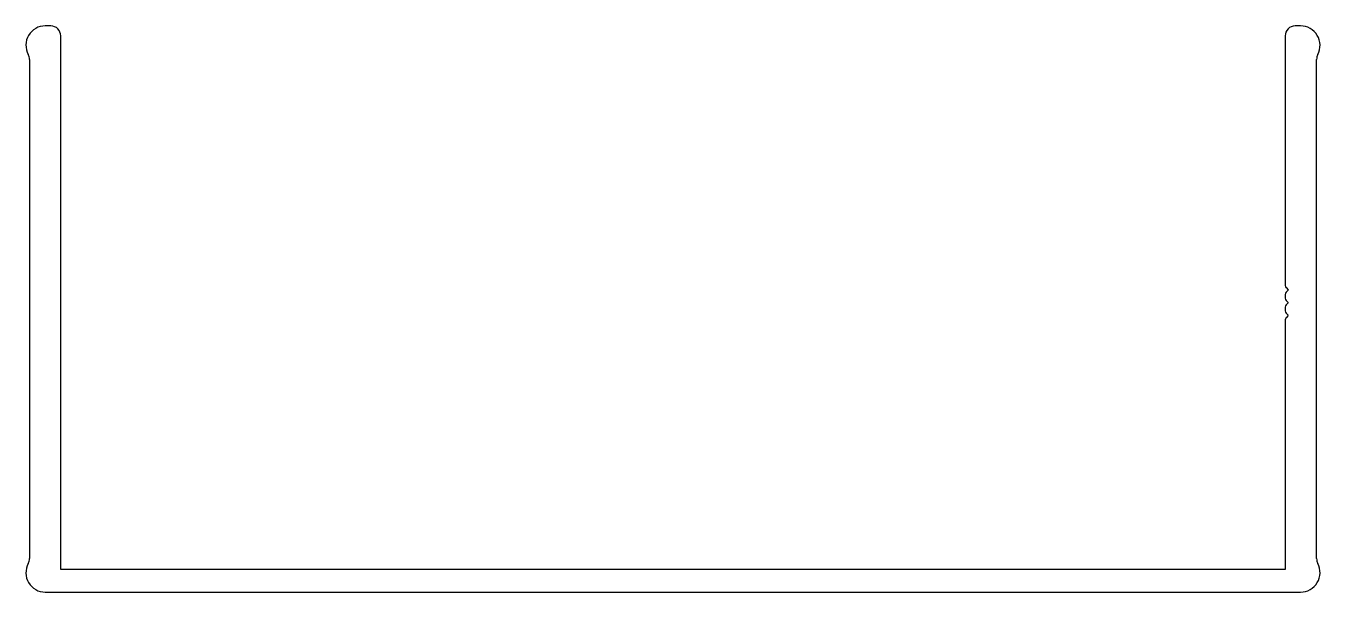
# Model space of a CAD drawing. Extents: x -53 to 48, y 12 to 56.
import ezdxf

# ---------------------------------------------------------------- set-up
doc = ezdxf.new("R2010")
doc.units = 0
doc.layers.get('0').update_dxf_attribs({"linetype": 'CONTINUOUS'})

msp = doc.modelspace()

# ---------------------------------------------------------------- linework, layer by layer
for p, q in [((-51.52, 56.31), (-51.95, 56.31)), ((46.6, 56.31), (46.17, 56.31)), ((-50.73, 13.64), (-50.73, 55.52)), ((45.39, 55.52), (45.39, 35.93)), ((-53.19, 53.68), (-53.19, 14.49)), ((47.85, 14.49), (47.85, 53.68)), ((45.46, 35.76), (45.63, 35.59)), ((45.63, 35.57), (45.46, 35.4)), ((45.39, 35.23), (45.39, 34.93)), ((45.46, 34.76), (45.63, 34.59)), ((45.63, 34.57), (45.46, 34.4)), ((45.39, 34.23), (45.39, 33.93)), ((45.46, 33.76), (45.63, 33.59)), ((45.63, 33.57), (45.46, 33.4)), ((45.39, 33.23), (45.39, 13.64)), ((45.39, 13.64), (-50.73, 13.64)), ((-51.95, 11.86), (46.6, 11.86))]:
    msp.add_line(p, q)
for centre, radius, start, end in [((-51.95, 54.79), 1.52, 90, 208.4635), ((-51.52, 55.52), 0.787, 360, 90), ((46.17, 55.52), 0.787, 90, 180), ((46.6, 54.79), 1.52, 331.5365, 90), ((-53.98, 53.68), 0.787, 360, 28.4635), ((48.64, 53.68), 0.787, 151.5365, 180), ((45.64, 35.93), 0.25, 180, 225), ((45.62, 35.58), 0.008, 315, 45), ((45.64, 35.23), 0.25, 135, 180), ((45.64, 34.93), 0.25, 180, 225), ((45.62, 34.58), 0.008, 315, 45), ((45.64, 34.23), 0.25, 135, 180), ((45.64, 33.93), 0.25, 180, 225), ((45.62, 33.58), 0.008, 315, 45), ((45.64, 33.23), 0.25, 135, 180), ((-53.98, 14.49), 0.787, 331.5365, 0), ((48.64, 14.49), 0.787, 180, 208.4635), ((-51.95, 13.38), 1.52, 151.5365, 270), ((46.6, 13.38), 1.52, 270, 28.4635)]:
    msp.add_arc(centre, radius, start, end)

doc.saveas('drawing.dxf')
